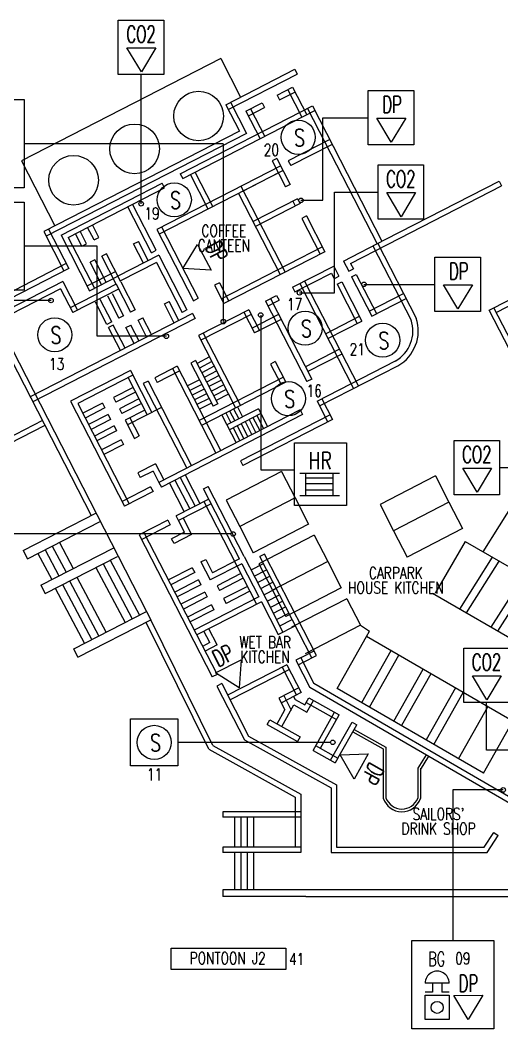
# Model space of a CAD drawing. Extents: x -2888 to 8486, y -2377 to 1555.
# Drawn here: x 6698.2 to 6761.7, y -5.1 to 127.9 of the extents above; entities that cross this region are included whole.
import ezdxf
from ezdxf.enums import TextEntityAlignment as Align

# ---------------------------------------------------------------- set-up
doc = ezdxf.new("R2010")
doc.units = 0
doc.layers.get('0').update_dxf_attribs({"linetype": 'CONTINUOUS'})
for name, color, linetype in [('FAPOINT', 1, 'CONTINUOUS'), ('FF_GRID_LINE', 8, 'CONTINUOUS'), ('MIMIC_SIZE', 7, 'CONTINUOUS'), ('TEXT', 8, 'CONTINUOUS')]:
    doc.layers.add(name, color=color, linetype=linetype)
doc.styles.add('BADAI', font='romans.shx', dxfattribs={"width": 0.65})
doc.styles.add('PLOT02__REVB$0$NARROW', font='SIMPLEX', dxfattribs={"width": 0.75})

msp = doc.modelspace()

# ---------------------------------------------------------------- linework, layer by layer
at = {"color": 1}
for p, q in [((6712.252, 124.224), (6716.069, 124.234)), ((6714.157, 121.048), (6712.252, 124.224)), ((6716.069, 124.234), (6714.157, 121.048)), ((6745.205, 114.947), (6749.023, 114.957)), ((6747.111, 111.771), (6745.205, 114.947)), ((6749.023, 114.957), (6747.111, 111.771)), ((6746.502, 105.131), (6750.32, 105.141)), ((6748.408, 101.954), (6746.502, 105.131)), ((6750.32, 105.141), (6748.408, 101.954)), ((6719.644, 95.121), (6721.56, 98.291)), ((6721.56, 98.291), (6723.355, 94.921)), ((6723.355, 94.921), (6719.644, 95.121)), ((6753.989, 92.966), (6757.807, 92.976)), ((6755.894, 89.789), (6753.989, 92.966)), ((6757.807, 92.976), (6755.894, 89.789)), ((6756.523, 68.788), (6760.341, 68.798)), ((6758.429, 65.611), (6756.523, 68.788)), ((6760.341, 68.798), (6758.429, 65.611)), ((6723.923, 41.803), (6727.333, 43.519)), ((6727.333, 43.519), (6727.048, 39.814)), ((6727.048, 39.814), (6723.923, 41.803)), ((6757.799, 41.407), (6761.617, 41.418)), ((6759.705, 38.231), (6757.799, 41.407)), ((6761.617, 41.418), (6759.705, 38.231)), ((6740.361, 30.974), (6744.063, 31.101)), ((6742.221, 27.757), (6740.361, 30.974)), ((6744.063, 31.101), (6742.221, 27.757)), ((6754.748, 0.86), (6751.567, 0.864)), ((6752.561, 0.863), (6752.56, -0.331)), ((6753.754, 0.861), (6753.753, -0.332)), ((6751.562, -3.909), (6751.565, -0.727)), ((6752.56, -0.331), (6751.565, -0.329)), ((6751.565, -0.727), (6754.746, -0.731)), ((6754.747, -0.333), (6753.753, -0.332)), ((6754.746, -0.731), (6754.743, -3.912)), ((6755.359, -0.732), (6759.177, -0.722)), ((6757.264, -3.909), (6755.359, -0.732)), ((6759.177, -0.722), (6757.264, -3.909))]:
    msp.add_line(p, q, dxfattribs=at)
for points in [[(6687.86, 117.397), (6698.687, 117.397), (6698.687, 105.756), (6687.86, 105.756)], [(6687.863, 103.887), (6698.69, 103.887), (6698.69, 92.246), (6687.863, 92.246)], [(6734.327, 72.151), (6741.185, 72.151), (6741.185, 63.867), (6734.327, 63.867)], [(6712.714, 35.727), (6718.978, 35.727), (6718.978, 29.525), (6712.714, 29.525)], [(6749.807, 6.492), (6760.634, 6.492), (6760.634, -5.148), (6749.807, -5.148)]]:
    msp.add_lwpolyline(points, close=True, dxfattribs=at)
at = {"color": 1, "linetype": 'BYBLOCK'}
for centre, radius in [((6734.845, 112.424), 2.25), ((6718.496, 104.171), 2.25), ((6714.123, 103.663), 0.299), ((6735.199, 104.118), 0.299), ((6743.507, 93.032), 0.299), ((6735.005, 91.918), 0.299), ((6702.248, 90.897), 0.299), ((6729.892, 88.985), 0.299), ((6735.755, 87.245), 2.25), ((6702.739, 86.38), 2.25), ((6724.962, 88.12), 0.299), ((6745.968, 85.66), 2.25), ((6717.451, 86.188), 0.299), ((6733.55, 77.958), 2.25), ((6726.252, 60.117), 0.299), ((6715.857, 32.627), 2.25), ((6739.395, 32.626), 0.299), ((6761.869, 26.357), 0.299)]:
    msp.add_circle(centre, radius, dxfattribs=at)
at = {"color": 1}
msp.add_circle((6753.154, -2.32), 0.795, dxfattribs=at)
msp.add_arc((6753.157, 0.862), 1.591, 359.93967, 179.93967, dxfattribs=at)
at = {"layer": 'FAPOINT', "color": 1, "linetype": 'BYBLOCK'}
for p, q in [((6735.043, 68.144), (6740.301, 68.144)), ((6735.825, 65.173), (6735.825, 68.144)), ((6739.451, 65.173), (6739.451, 68.144)), ((6735.825, 67.534), (6739.451, 67.534)), ((6735.825, 66.768), (6739.451, 66.768)), ((6735.825, 65.94), (6739.451, 65.94)), ((6735.043, 65.173), (6740.301, 65.173))]:
    msp.add_line(p, q, dxfattribs=at)
at = {"layer": 'FF_GRID_LINE', "color": 1}
msp.add_line((6754.743, -3.912), (6751.562, -3.909), dxfattribs=at)
at = {"layer": 'MIMIC_SIZE', "color": 0}
for p, q in [((6724.626, 122.82), (6698.359, 109.332)), ((6724.626, 122.82), (6727.244, 117.725)), ((6725.294, 116.723), (6734.38, 121.391)), ((6734.38, 121.391), (6734.704, 120.762)), ((6725.618, 116.094), (6734.704, 120.762)), ((6732.067, 117.992), (6734.084, 119.028)), ((6732.391, 117.362), (6734.407, 118.398)), ((6733.454, 118.704), (6735.326, 115.06)), ((6734.084, 119.028), (6735.956, 115.384)), ((6732.067, 117.992), (6732.391, 117.362)), ((6719.28, 107.612), (6736.712, 116.568)), ((6719.603, 106.983), (6737.036, 115.939)), ((6725.294, 116.723), (6727.077, 113.253)), ((6725.924, 117.047), (6728.03, 112.947)), ((6727.939, 115.871), (6730.084, 116.973)), ((6727.939, 115.871), (6729.811, 112.227)), ((6728.262, 115.241), (6730.408, 116.343)), ((6728.568, 116.194), (6730.44, 112.55)), ((6730.084, 116.973), (6730.408, 116.343)), ((6736.083, 116.245), (6745.255, 98.392)), ((6736.712, 116.568), (6745.885, 98.715)), ((6727.077, 113.253), (6701.282, 100)), ((6728.03, 112.947), (6701.605, 99.371)), ((6738.996, 112.123), (6733.534, 109.316)), ((6739.32, 111.493), (6733.857, 108.687)), ((6698.359, 109.332), (6702.762, 100.761)), ((6732.027, 109.651), (6731.398, 109.327)), ((6731.398, 109.327), (6733.162, 105.893)), ((6732.027, 109.651), (6733.791, 106.217)), ((6733.534, 109.316), (6733.857, 108.687)), ((6732.531, 108.671), (6716.198, 100.28)), ((6732.854, 108.041), (6716.521, 99.65)), ((6723.599, 103.287), (6721.262, 107.835)), ((6719.28, 107.612), (6719.603, 106.983)), ((6722.97, 102.963), (6720.633, 107.511)), ((6732.224, 107.718), (6727.475, 105.278)), ((6746.396, 98.978), (6761.323, 106.647)), ((6761.323, 106.647), (6761.646, 106.017)), ((6703.562, 99.537), (6716.887, 106.382)), ((6704.515, 99.231), (6717.21, 105.753)), ((6717.21, 105.753), (6716.887, 106.382)), ((6727.289, 105.978), (6733.11, 94.648)), ((6733.791, 106.217), (6733.162, 105.893)), ((6733.791, 106.217), (6733.162, 105.893)), ((6746.72, 98.349), (6761.646, 106.017)), ((6726.983, 105.025), (6732.48, 94.325)), ((6734.763, 104.327), (6728.891, 101.31)), ((6734.133, 104.003), (6734.456, 103.374)), ((6734.763, 104.327), (6735.086, 103.697)), ((6715.487, 97.208), (6712.373, 103.268)), ((6716.116, 97.532), (6713.003, 103.592)), ((6735.086, 103.697), (6729.215, 100.681)), ((6735.931, 102.052), (6735.301, 101.729)), ((6735.931, 102.052), (6735.301, 101.729)), ((6735.301, 101.729), (6737.722, 97.018)), ((6735.931, 102.052), (6738.351, 97.341)), ((6701.282, 100), (6703.947, 94.812)), ((6701.911, 100.324), (6704.577, 95.135)), ((6706.935, 98.385), (6706.086, 100.038)), ((6707.913, 98.887), (6707.064, 100.54)), ((6708.543, 99.21), (6707.693, 100.864)), ((6716.198, 100.28), (6721.027, 90.88)), ((6716.827, 100.603), (6721.656, 91.203)), ((6703.562, 99.537), (6707.336, 92.192)), ((6704.515, 99.231), (6707.965, 92.516)), ((6706.306, 98.061), (6705.456, 99.714)), ((6707.913, 98.887), (6708.543, 99.21)), ((6713.131, 98.357), (6713.761, 98.68)), ((6715.056, 96.159), (6713.761, 98.68)), ((6740.798, 96.102), (6746.396, 98.978)), ((6706.306, 98.061), (6706.935, 98.385)), ((6714.427, 95.835), (6713.131, 98.357)), ((6715.487, 97.208), (6716.116, 97.532)), ((6738.028, 97.971), (6724.725, 91.136)), ((6738.351, 97.341), (6725.049, 90.507)), ((6741.751, 95.796), (6746.72, 98.349)), ((6744.695, 98.104), (6749.736, 88.293)), ((6745.325, 98.428), (6750.391, 88.567)), ((6708.019, 96.274), (6707.39, 95.951)), ((6708.906, 92.999), (6707.39, 95.951)), ((6709.536, 93.323), (6708.019, 96.274)), ((6709.557, 97.065), (6708.928, 96.741)), ((6710.827, 93.046), (6708.928, 96.741)), ((6711.456, 93.369), (6709.557, 97.065)), ((6716.453, 96.876), (6711.074, 94.113)), ((6716.147, 95.923), (6711.397, 93.483)), ((6716.147, 95.923), (6719.533, 89.332)), ((6716.453, 96.876), (6720.163, 89.656)), ((6740.798, 96.102), (6741.491, 94.752)), ((6741.751, 95.796), (6742.121, 95.075)), ((6704.253, 95.765), (6679.62, 83.109)), ((6704.577, 95.135), (6679.944, 82.479)), ((6707.012, 92.822), (6710.751, 94.742)), ((6734.088, 92.655), (6739.52, 95.445)), ((6734.411, 92.025), (6739.214, 94.492)), ((6739.214, 94.492), (6739.584, 93.772)), ((6739.52, 95.445), (6740.213, 94.095)), ((6741.491, 94.752), (6742.121, 95.075)), ((6703.804, 93.406), (6680.485, 81.426)), ((6703.804, 93.406), (6705.74, 89.637)), ((6707.336, 92.192), (6711.074, 94.113)), ((6711.456, 93.369), (6713.355, 89.673)), ((6724.444, 93.232), (6723.815, 92.908)), ((6724.444, 93.232), (6723.815, 92.908)), ((6724.444, 93.232), (6725.678, 90.83)), ((6735.033, 93.14), (6742.141, 79.303)), ((6735.662, 93.463), (6742.771, 79.627)), ((6739.584, 93.772), (6740.213, 94.095)), ((6739.96, 93.039), (6740.59, 93.362)), ((6740.59, 93.362), (6743.246, 88.192)), ((6741.868, 94.019), (6742.497, 94.342)), ((6741.868, 94.019), (6744.524, 88.848)), ((6742.497, 94.342), (6745.154, 89.172)), ((6703.498, 92.453), (6680.808, 80.796)), ((6703.498, 92.453), (6705.111, 89.313)), ((6710.827, 93.046), (6704.787, 89.943)), ((6711.15, 92.416), (6705.111, 89.313)), ((6710.3, 91.835), (6711.817, 88.883)), ((6710.827, 93.046), (6712.725, 89.35)), ((6723.815, 92.908), (6725.049, 90.507)), ((6734.088, 92.655), (6734.411, 92.025)), ((6739.96, 93.039), (6742.617, 87.869)), ((6744.201, 89.478), (6748.728, 91.804)), ((6760.648, 89.954), (6764.472, 91.922)), ((6709.617, 87.753), (6708.1, 90.704)), ((6710.246, 88.076), (6708.73, 91.028)), ((6709.671, 91.511), (6711.187, 88.56)), ((6717.192, 90.453), (6717.821, 90.776)), ((6719.117, 88.255), (6717.821, 90.776)), ((6721.027, 90.88), (6721.656, 91.203)), ((6730.543, 90.833), (6731.982, 91.573)), ((6730.543, 90.833), (6735.995, 80.223)), ((6730.867, 90.204), (6732.306, 90.943)), ((6731.173, 91.157), (6736.624, 80.546)), ((6731.982, 91.573), (6732.306, 90.943)), ((6744.524, 88.848), (6749.051, 91.174)), ((6764.796, 91.293), (6760.971, 89.324)), ((6720.911, 89.177), (6699.515, 78.184)), ((6713.355, 89.673), (6712.725, 89.35)), ((6718.487, 87.931), (6717.192, 90.453)), ((6720.163, 89.656), (6719.533, 89.332)), ((6720.911, 89.177), (6721.234, 88.547)), ((6728.307, 89.685), (6721.688, 86.284)), ((6727.678, 89.361), (6729.085, 86.622)), ((6728.307, 89.685), (6729.715, 86.945)), ((6760.018, 89.63), (6760.648, 89.954)), ((6766.181, 77.654), (6760.018, 89.63)), ((6766.811, 77.978), (6760.648, 89.954)), ((6694.547, 87.855), (6707.545, 62.554)), ((6695.176, 88.178), (6714.851, 49.882)), ((6721.234, 88.547), (6699.838, 77.555)), ((6710.246, 88.076), (6709.617, 87.753)), ((6711.817, 88.883), (6711.187, 88.56)), ((6713.718, 88.306), (6714.347, 88.63)), ((6714.809, 86.182), (6713.718, 88.306)), ((6715.439, 86.506), (6714.347, 88.63)), ((6728.631, 89.055), (6722.011, 85.654)), ((6732.257, 89.047), (6728.762, 87.251)), ((6732.58, 88.417), (6729.085, 86.622)), ((6738.436, 86.516), (6742.923, 88.822)), ((6738.759, 85.887), (6743.246, 88.192)), ((6710.455, 87.67), (6709.825, 87.347)), ((6711.396, 84.288), (6709.825, 87.347)), ((6712.026, 84.612), (6710.455, 87.67)), ((6712.124, 87.347), (6712.753, 87.67)), ((6713.215, 85.223), (6712.124, 87.347)), ((6713.845, 85.546), (6712.753, 87.67)), ((6722.317, 86.607), (6727.22, 77.066)), ((6729.715, 86.945), (6729.085, 86.622)), ((6750.652, 86.509), (6750.664, 86.487)), ((6721.688, 86.284), (6726.59, 76.742)), ((6740.281, 84.473), (6735.792, 82.167)), ((6740.604, 83.844), (6736.115, 81.537)), ((6721.312, 82.97), (6720.682, 82.647)), ((6720.682, 82.647), (6723.603, 76.962)), ((6721.312, 82.97), (6724.233, 77.286)), ((6723.142, 83.454), (6721.498, 82.609)), ((6723.457, 82.84), (6721.813, 81.995)), ((6731.82, 82.847), (6731.191, 82.524)), ((6731.191, 82.524), (6732.58, 79.819)), ((6731.82, 82.847), (6733.21, 80.143)), ((6737.329, 77.626), (6747.653, 82.931)), ((6712.712, 81.672), (6704.821, 77.619)), ((6712.712, 81.672), (6715.558, 76.132)), ((6718.886, 82.241), (6715.934, 80.724)), ((6719.21, 81.611), (6716.257, 80.095)), ((6718.256, 81.918), (6723.984, 70.77)), ((6718.886, 82.241), (6724.613, 71.094)), ((6723.773, 82.226), (6722.128, 81.382)), ((6724.088, 81.613), (6722.444, 80.768)), ((6737.652, 76.997), (6747.989, 82.308)), ((6713.035, 81.043), (6705.774, 77.312)), ((6712.406, 80.719), (6714.929, 75.809)), ((6715.038, 80.264), (6714.409, 79.941)), ((6714.409, 79.941), (6720.136, 68.793)), ((6715.038, 80.264), (6720.765, 69.117)), ((6715.934, 80.724), (6716.257, 80.095)), ((6721.814, 80.444), (6720.228, 79.629)), ((6722.129, 79.831), (6720.543, 79.016)), ((6732.886, 80.773), (6721.777, 75.065)), ((6733.21, 80.143), (6722.1, 74.436)), ((6724.403, 80.999), (6722.759, 80.154)), ((6724.719, 80.385), (6723.074, 79.54)), ((6736.624, 80.546), (6735.995, 80.223)), ((6713.064, 79.439), (6710.485, 78.114)), ((6713.387, 78.809), (6710.808, 77.484)), ((6722.445, 79.217), (6720.859, 78.402)), ((6722.76, 78.603), (6721.174, 77.788)), ((6725.034, 79.771), (6723.39, 78.926)), ((6725.349, 79.157), (6723.705, 78.313)), ((6725.665, 78.544), (6724.02, 77.699)), ((6704.821, 77.619), (6711.93, 63.782)), ((6705.774, 77.312), (6712.56, 64.105)), ((6709.011, 77.357), (6706.432, 76.032)), ((6709.011, 77.357), (6709.335, 76.727)), ((6710.485, 78.114), (6710.808, 77.484)), ((6713.832, 77.943), (6711.253, 76.618)), ((6714.156, 77.313), (6711.577, 75.988)), ((6723.075, 77.989), (6721.489, 77.174)), ((6723.391, 77.375), (6721.805, 76.56)), ((6724.233, 77.286), (6723.603, 76.962)), ((6737.329, 77.626), (6738.74, 74.879)), ((6737.958, 77.95), (6739.37, 75.202)), ((6709.335, 76.727), (6706.756, 75.402)), ((6709.78, 75.861), (6707.201, 74.536)), ((6709.78, 75.861), (6710.103, 75.231)), ((6711.253, 76.618), (6711.577, 75.988)), ((6714.605, 76.438), (6712.026, 75.113)), ((6716.823, 76.782), (6712.35, 74.484)), ((6735.093, 76.478), (6716.472, 66.911)), ((6735.416, 75.848), (6716.795, 66.282)), ((6725.278, 76.068), (6725.953, 74.755)), ((6729.588, 76.622), (6725.433, 74.488)), ((6729.911, 75.993), (6725.757, 73.858)), ((6725.797, 76.335), (6726.472, 75.021)), ((6726.317, 76.602), (6726.991, 75.288)), ((6726.836, 76.868), (6727.511, 75.555)), ((6739.046, 75.832), (6727.218, 69.755)), ((6729.588, 76.622), (6730.796, 74.27)), ((6735.093, 76.478), (6735.416, 75.848)), ((6701.122, 75.057), (6687.383, 67.999)), ((6710.103, 75.231), (6707.524, 73.906)), ((6712.026, 75.113), (6713.255, 72.723)), ((6712.656, 75.437), (6713.884, 73.046)), ((6724.759, 75.801), (6726.642, 72.136)), ((6727.315, 74.659), (6728.2, 72.936)), ((6739.37, 75.202), (6727.542, 69.125)), ((6727.834, 74.926), (6728.719, 73.203)), ((6728.353, 75.192), (6729.238, 73.47)), ((6728.873, 75.459), (6729.758, 73.737)), ((6729.392, 75.726), (6730.277, 74.004)), ((6701.445, 74.428), (6687.707, 67.369)), ((6710.553, 74.356), (6707.974, 73.031)), ((6710.876, 73.727), (6708.297, 72.402)), ((6710.553, 74.356), (6710.876, 73.727)), ((6726.276, 74.125), (6727.161, 72.403)), ((6726.795, 74.392), (6727.68, 72.67)), ((6711.484, 72.543), (6708.905, 71.218)), ((6711.808, 71.914), (6709.229, 70.589)), ((6711.484, 72.543), (6711.808, 71.914)), ((6713.255, 72.723), (6713.884, 73.046)), ((6716.005, 69.369), (6713.679, 68.173)), ((6716.005, 69.369), (6717.102, 67.235)), ((6727.218, 69.755), (6727.542, 69.125)), ((6713.679, 68.173), (6714.002, 67.544)), ((6715.699, 68.416), (6714.002, 67.544)), ((6715.699, 68.416), (6716.472, 66.911)), ((6719.942, 67.898), (6721.887, 64.114)), ((6732.64, 68.337), (6725.342, 64.587)), ((6732.64, 68.337), (6734.425, 64.862)), ((6716.472, 66.911), (6716.795, 66.282)), ((6717.869, 66.833), (6719.813, 63.049)), ((6718.586, 67.201), (6720.53, 63.417)), ((6719.292, 67.564), (6721.236, 63.78)), ((6752.925, 67.763), (6745.627, 64.013)), ((6752.925, 67.763), (6754.71, 64.288)), ((6715.376, 66.348), (6711.607, 64.412)), ((6715.7, 65.719), (6711.93, 63.782)), ((6715.376, 66.348), (6715.7, 65.719)), ((6722.339, 66.054), (6722.969, 66.377)), ((6727.08, 56.825), (6722.339, 66.054)), ((6727.71, 57.149), (6722.969, 66.377)), ((6723.033, 64.703), (6718.74, 62.497)), ((6723.356, 64.074), (6719.063, 61.868)), ((6722.403, 64.38), (6729.352, 50.854)), ((6725.342, 64.587), (6727.127, 61.113)), ((6734.425, 64.862), (6727.127, 61.113)), ((6734.425, 64.862), (6736.21, 61.388)), ((6745.627, 64.013), (6747.412, 60.539)), ((6754.71, 64.288), (6747.412, 60.539)), ((6754.71, 64.288), (6756.495, 60.814)), ((6759.21, 57.777), (6763.522, 64.615)), ((6698.564, 57.945), (6708.161, 62.87)), ((6699.13, 56.843), (6708.741, 61.776)), ((6717.644, 61.935), (6713.874, 59.998)), ((6717.967, 61.305), (6714.198, 59.368)), ((6717.644, 61.935), (6717.967, 61.305)), ((6719.063, 61.868), (6718.74, 62.497)), ((6719.836, 60.363), (6719.063, 61.868)), ((6720.789, 60.057), (6719.693, 62.191)), ((6736.21, 61.388), (6728.912, 57.638)), ((6713.874, 59.998), (6723.506, 41.251)), ((6714.504, 60.321), (6724.135, 41.575)), ((6719.836, 60.363), (6718.139, 59.492)), ((6720.789, 60.057), (6718.463, 58.862)), ((6727.127, 61.113), (6728.912, 57.638)), ((6736.953, 59.944), (6729.654, 56.194)), ((6736.953, 59.944), (6738.737, 56.469)), ((6747.412, 60.539), (6749.197, 57.064)), ((6756.495, 60.814), (6749.197, 57.064)), ((6703.343, 59.005), (6705.173, 55.558)), ((6718.463, 58.862), (6718.139, 59.492)), ((6756.864, 59.138), (6752.897, 52.299)), ((6756.864, 59.138), (6781.816, 44.664)), ((6698.564, 57.945), (6699.13, 56.843)), ((6700.511, 57.552), (6702.341, 54.105)), ((6700.912, 53.371), (6710.508, 58.297)), ((6701.455, 58.036), (6703.285, 54.589)), ((6702.399, 58.521), (6704.229, 55.074)), ((6730.403, 57.444), (6729.774, 57.12)), ((6737.268, 44.082), (6730.403, 57.444)), ((6701.477, 52.269), (6710.991, 57.152)), ((6709.103, 56.183), (6712.963, 48.913)), ((6710.047, 56.668), (6713.907, 49.398)), ((6722.01, 56.444), (6722.64, 56.767)), ((6722.01, 56.444), (6723.237, 54.055)), ((6722.64, 56.767), (6723.544, 55.008)), ((6727.404, 56.196), (6723.237, 54.055)), ((6727.08, 56.825), (6723.544, 55.008)), ((6727.404, 56.196), (6729.658, 51.807)), ((6727.71, 57.149), (6730.611, 51.501)), ((6728.62, 55.376), (6730.242, 56.209)), ((6729.654, 56.194), (6731.439, 52.72)), ((6736.639, 43.759), (6729.774, 57.12)), ((6738.737, 56.469), (6731.439, 52.72)), ((6738.737, 56.469), (6740.522, 52.995)), ((6756.151, 50.211), (6760.464, 57.049)), ((6757.023, 49.705), (6761.335, 56.544)), ((6708.159, 55.699), (6712.019, 48.429)), ((6720.864, 55.667), (6717.724, 54.054)), ((6721.187, 55.037), (6718.047, 53.424)), ((6720.864, 55.667), (6721.187, 55.037)), ((6727.274, 54.898), (6724.134, 53.285)), ((6729.044, 54.552), (6730.665, 55.385)), ((6729.467, 53.728), (6731.089, 54.561)), ((6760.299, 47.805), (6764.612, 54.643)), ((6700.912, 53.371), (6701.477, 52.269)), ((6703.749, 53.435), (6707.609, 46.165)), ((6704.693, 53.92), (6708.553, 46.65)), ((6705.637, 54.404), (6709.497, 47.134)), ((6721.691, 54.057), (6718.551, 52.443)), ((6722.015, 53.427), (6718.875, 51.814)), ((6721.691, 54.057), (6722.015, 53.427)), ((6724.134, 53.285), (6724.458, 52.655)), ((6727.598, 54.269), (6724.458, 52.655)), ((6729.891, 52.903), (6731.512, 53.737)), ((6761.171, 47.299), (6765.483, 54.138)), ((6702.805, 52.95), (6706.665, 45.681)), ((6722.515, 52.453), (6719.375, 50.84)), ((6722.515, 52.453), (6722.839, 51.823)), ((6728.148, 53.197), (6725.008, 51.584)), ((6728.472, 52.568), (6725.332, 50.955)), ((6730.314, 52.079), (6731.936, 52.912)), ((6730.738, 51.255), (6732.359, 52.088)), ((6731.439, 52.72), (6733.224, 49.245)), ((6740.522, 52.995), (6733.224, 49.245)), ((6752.551, 52.299), (6777.503, 37.826)), ((6722.839, 51.823), (6719.698, 50.21)), ((6723.389, 50.752), (6720.249, 49.139)), ((6729.658, 51.807), (6721.129, 47.425)), ((6729.982, 51.178), (6721.453, 46.796)), ((6723.389, 50.752), (6723.712, 50.123)), ((6725.008, 51.584), (6725.332, 50.955)), ((6729.982, 51.178), (6732.201, 46.857)), ((6730.611, 51.501), (6732.831, 47.181)), ((6731.161, 50.431), (6732.783, 51.264)), ((6741.265, 51.55), (6733.966, 47.801)), ((6741.265, 51.55), (6743.05, 48.076)), ((6705.236, 44.947), (6714.851, 49.882)), ((6714.851, 49.882), (6715.417, 48.78)), ((6723.712, 50.123), (6720.572, 48.509)), ((6731.561, 49.653), (6733.182, 50.486)), ((6731.984, 48.829), (6733.606, 49.662)), ((6705.801, 43.845), (6715.398, 48.771)), ((6723.063, 31.718), (6714.768, 48.448)), ((6723.599, 32.23), (6715.398, 48.771)), ((6732.201, 46.857), (6734.452, 48.014)), ((6732.407, 48.005), (6734.029, 48.838)), ((6743.05, 48.076), (6735.751, 44.326)), ((6743.05, 48.076), (6744.223, 47.294)), ((6723.185, 45.784), (6722.412, 47.289)), ((6724.138, 45.478), (6723.042, 47.612)), ((6739.975, 39.75), (6743.836, 46.607)), ((6743.836, 46.607), (6744.223, 47.294)), ((6764.082, 34.863), (6743.836, 46.607)), ((6723.185, 45.784), (6722.226, 45.291)), ((6724.138, 45.478), (6722.549, 44.662)), ((6705.801, 43.845), (6705.236, 44.947)), ((6735.231, 43.831), (6736.945, 44.712)), ((6735.554, 43.202), (6737.268, 44.082)), ((6743.213, 37.872), (6747.075, 44.728)), ((6744.223, 37.286), (6748.084, 44.143)), ((6733.353, 42.867), (6725.535, 38.85)), ((6733.353, 42.867), (6735.24, 39.193)), ((6735.231, 43.831), (6734.532, 43.473)), ((6734.532, 43.473), (6736.376, 39.884)), ((6735.554, 43.202), (6734.856, 42.843)), ((6735.162, 43.796), (6736.911, 40.392)), ((6724.135, 41.575), (6723.506, 41.251)), ((6733.676, 42.237), (6725.858, 38.22)), ((6732.723, 42.543), (6734.611, 38.87)), ((6747.462, 35.408), (6751.323, 42.264)), ((6748.502, 34.877), (6752.363, 41.733)), ((6724.746, 40.386), (6724.116, 40.063)), ((6724.116, 40.063), (6727.772, 32.947)), ((6724.746, 40.386), (6728.303, 33.462)), ((6763.411, 25.02), (6736.911, 40.392)), ((6734.917, 39.823), (6732.291, 38.473)), ((6735.24, 39.193), (6732.614, 37.844)), ((6732.92, 38.797), (6733.897, 36.896)), ((6734.205, 38.661), (6734.449, 38.274)), ((6763.056, 24.408), (6736.376, 39.884)), ((6759.264, 28.562), (6739.975, 39.75)), ((6751.741, 32.998), (6755.602, 39.854)), ((6752.719, 32.358), (6756.581, 39.214)), ((6732.291, 38.473), (6733.093, 36.911)), ((6732.668, 34.713), (6734.272, 37.561)), ((6734.272, 37.561), (6735.971, 36.604)), ((6734.449, 38.274), (6735.701, 37.569)), ((6735.701, 37.569), (6736.235, 38.516)), ((6735.888, 37.899), (6739.892, 35.644)), ((6735.971, 36.604), (6736.852, 38.168)), ((6736.235, 38.516), (6740.239, 36.261)), ((6755.958, 30.479), (6759.819, 37.336)), ((6732.051, 35.06), (6733.093, 36.911)), ((6736.791, 31.579), (6739.623, 36.608)), ((6737.755, 31.848), (6740.239, 36.261)), ((6730.743, 34.984), (6731.091, 35.601)), ((6730.743, 34.984), (6734.748, 32.729)), ((6731.091, 35.601), (6735.095, 33.346)), ((6739.112, 30.272), (6741.944, 35.301)), ((6740.076, 30.541), (6742.561, 34.953)), ((6741.944, 35.301), (6742.561, 34.953)), ((6759.264, 28.562), (6763.125, 35.418)), ((6728.303, 33.462), (6739.875, 27.047)), ((6735.095, 33.346), (6734.748, 32.729)), ((6742.04, 34.028), (6746.044, 31.773)), ((6742.213, 34.337), (6746.398, 31.98)), ((6723.599, 32.23), (6735.166, 25.817)), ((6727.772, 32.947), (6739.167, 26.63)), ((6737.138, 32.196), (6740.076, 30.541)), ((6746.398, 31.98), (6746.398, 25.334)), ((6723.063, 31.718), (6734.458, 25.4)), ((6736.791, 31.579), (6739.729, 29.924)), ((6746.044, 31.773), (6746.044, 25.275)), ((6751.721, 30.983), (6750.612, 29.217)), ((6752.021, 30.795), (6750.911, 29.029)), ((6740.076, 30.541), (6739.729, 29.924)), ((6750.612, 29.217), (6750.612, 25.291)), ((6750.966, 29.217), (6750.966, 25.219)), ((6739.167, 26.63), (6739.167, 18.111)), ((6739.875, 27.047), (6739.875, 18.818)), ((6734.458, 25.4), (6734.458, 18.818)), ((6735.166, 25.817), (6735.166, 18.111)), ((6735.166, 23.458), (6724.914, 23.458)), ((6724.914, 23.458), (6724.914, 22.75)), ((6735.166, 22.75), (6724.914, 22.75)), ((6726.423, 22.75), (6726.423, 18.818)), ((6727.268, 22.75), (6727.268, 18.818)), ((6728.114, 22.75), (6728.114, 18.818)), ((6728.959, 22.75), (6728.959, 18.818)), ((6759.348, 18.818), (6760.615, 20.752)), ((6759.731, 18.111), (6761.207, 20.364)), ((6760.615, 20.752), (6761.207, 20.364)), ((6735.166, 18.818), (6724.914, 18.818)), ((6724.914, 18.818), (6724.914, 18.111)), ((6739.875, 18.818), (6759.348, 18.818)), ((6735.166, 18.111), (6724.914, 18.111)), ((6726.423, 18.111), (6726.423, 13.175)), ((6727.268, 18.111), (6727.268, 13.175)), ((6728.114, 18.111), (6728.114, 13.175)), ((6728.959, 18.111), (6728.959, 13.175)), ((6739.167, 18.111), (6759.731, 18.111)), ((6871.755, 13.175), (6724.914, 13.175)), ((6724.914, 13.175), (6724.914, 12.29)), ((6735.829, 12.29), (6724.914, 12.29)), ((6735.829, 12.29), (6871.755, 12.29))]:
    msp.add_line(p, q, dxfattribs=at)
at = {"layer": 'MIMIC_SIZE', "color": 1}
for p, q in [((6714.123, 103.663), (6714.123, 120.707)), ((6738.094, 104.118), (6738.094, 115.013)), ((6738.094, 115.013), (6744.071, 115.013)), ((6724.962, 111.576), (6698.687, 111.576)), ((6724.962, 111.576), (6724.962, 88.12)), ((6739.644, 91.918), (6739.644, 105.197)), ((6739.644, 105.197), (6745.369, 105.197)), ((6735.199, 104.118), (6738.094, 104.118)), ((6708.31, 98.067), (6698.69, 98.067)), ((6708.31, 86.188), (6708.31, 98.067)), ((6735.005, 91.918), (6739.644, 91.918)), ((6743.507, 93.032), (6752.855, 93.032)), ((6702.248, 90.897), (6682.18, 90.897)), ((6729.892, 88.985), (6729.892, 68.559)), ((6717.451, 86.188), (6708.31, 86.188)), ((6729.892, 68.559), (6734.327, 68.559)), ((6766.736, 68.854), (6761.399, 68.854)), ((6725.953, 60.117), (6693.202, 60.117)), ((6759.67, 31.586), (6759.67, 37.891)), ((6739.096, 32.626), (6718.978, 32.626)), ((6763.188, 31.586), (6759.67, 31.586)), ((6761.869, 26.357), (6755.22, 26.357)), ((6755.22, 26.357), (6755.22, 6.492))]:
    msp.add_line(p, q, dxfattribs=at)
for points in [[(6711.118, 127.872), (6717.127, 127.872), (6717.127, 120.707), (6711.118, 120.707)], [(6744.071, 118.595), (6750.081, 118.595), (6750.081, 111.431), (6744.071, 111.431)], [(6745.369, 108.779), (6751.378, 108.779), (6751.378, 101.614), (6745.369, 101.614)], [(6752.855, 96.614), (6758.865, 96.614), (6758.865, 89.449), (6752.855, 89.449)], [(6755.389, 72.436), (6761.399, 72.436), (6761.399, 65.271), (6755.389, 65.271)], [(6756.666, 45.056), (6762.675, 45.056), (6762.675, 37.891), (6756.666, 37.891)], [(6718.101, 5.497), (6733.196, 5.497), (6733.196, 2.677), (6718.101, 2.677)]]:
    msp.add_lwpolyline(points, close=True, dxfattribs=at)
at = {"layer": 'MIMIC_SIZE', "color": 0}
for centre in [(6721.706, 115.234), (6713.268, 110.899), (6705.22, 106.764)]:
    msp.add_circle(centre, 3.275, dxfattribs=at)
for centre, radius, start, end in [((6745.409, 86.888), 4.55, 299.39737, 18.62597), ((6745.409, 86.888), 5.257, 299.39737, 18.62597), ((6748.514, 26.078), 2.597, 198.00166, 340.6864), ((6748.513, 26.076), 2.241, 199.33945, 339.48842)]:
    msp.add_arc(centre, radius, start, end, dxfattribs=at)

# ---------------------------------------------------------------- texts
at = {"color": 1, "linetype": 'BYBLOCK', "style": 'PLOT02__REVB$0$NARROW', "width": 0.75}
for s, height, p in [('S', 2.255, (6734.286, 111.254)), ('S', 2.255, (6717.938, 103.001)), ('S', 2.255, (6735.196, 86.075)), ('S', 2.255, (6702.18, 85.211)), ('S', 2.255, (6745.409, 84.49)), ('S', 2.255, (6732.991, 76.789)), ('HR', 2.2387, (6736.192, 68.67)), ('S', 2.255, (6715.299, 31.457))]:
    msp.add_text(s, height=height, dxfattribs=at).set_placement(p)
at = {"color": 0, "linetype": 'BYBLOCK', "style": 'PLOT02__REVB$0$NARROW', "width": 0.75}
for s, p in [('20', (6730.3, 109.983)), ('19', (6714.555, 101.592)), ('17', (6733.352, 89.637)), ('21', (6741.613, 83.676)), ('13', (6701.979, 81.746)), ('16', (6735.934, 78.211)), ('11', (6714.885, 27.617)), ('41', (6733.63, 3.274)), ('09', (6755.538, 3.359))]:
    msp.add_text(s, height=1.5671, dxfattribs=at).set_placement(p)
for s, height, p in [('COFFEE', 1.5671, (6725.024, 99.312)), ('CANTEEN', 1.5671, (6725.024, 97.378)), ('CARPARK', 1.5671, (6747.708, 54.183)), ('HOUSE KITCHEN', 1.56706, (6747.708, 52.249)), ('WET BAR', 1.5671, (6730.466, 45.051)), ('KITCHEN', 1.5671, (6730.466, 43.118)), ("SAILORS'", 1.5671, (6753.337, 22.397)), ('DRINK SHOP', 1.5671, (6753.337, 20.463)), ('PONTOON J2', 1.5671, (6725.534, 3.385))]:
    msp.add_text(s, height=height, dxfattribs=at).set_placement(p, align=Align.CENTER)
at = {"layer": 'TEXT', "color": 1, "style": 'BADAI', "width": 0.65}
for s, height, p in [('CO2', 2.2157, (6712.174, 124.914)), ('DP', 2.2157, (6745.924, 115.637)), ('CO2', 2.2157, (6746.425, 105.821)), ('DP', 2.2157, (6754.708, 93.656)), ('CO2', 2.2157, (6756.445, 69.478)), ('CO2', 2.2157, (6757.722, 42.097)), ('BG', 1.9203, (6751.97, 3.104)), ('DP', 2.2157, (6755.992, -0.264))]:
    msp.add_text(s, height=height, dxfattribs=at).set_placement(p)
for rotation, p in [(297.88168, (6722.506, 97.978)), (26.56505, (6724.28, 42.504)), (240.99838, (6744.317, 30.137))]:
    msp.add_text('DP', height=2.2157, rotation=rotation, dxfattribs=at).set_placement(p)

doc.saveas('drawing.dxf')
